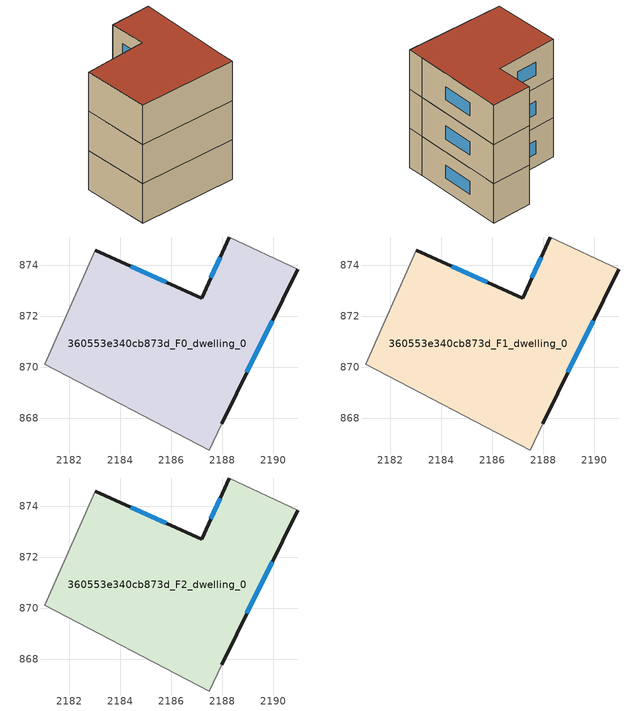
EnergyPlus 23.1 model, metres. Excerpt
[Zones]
360553e340cb873d_F0_dwelling_0
 floor ground (EU_floor_Construction): 2190.95,873.83 2187.96,867.78 2187.48,866.75 2181.03,870.11 2183.02,874.58 2187.18,872.69 2188.27,875.1 z0
 wall outside (EU_wall_Construction): 2187.96,867.78 2190.95,873.83 / 2188.27,875.1 2187.18,872.69 2183.02,874.58 z0:3
 wall adiabatic (EU_wall_Construction): 2183.02,874.58 2181.03,870.11 2187.48,866.75 2187.96,867.78 / 2190.95,873.83 2188.27,875.1 z0:3
 window (EU_Window_Construction): 2188.96,869.8 2189.96,871.81 / 2185.8,873.32 2184.41,873.95 / 2187.91,874.3 2187.55,873.49 z1:2
360553e340cb873d_F1_dwelling_0
 floor to 360553e340cb873d_F0_dwelling_0 (EU_floor_Construction): 2190.95,873.83 2187.96,867.78 2187.48,866.75 2181.03,870.11 2183.02,874.58 2187.18,872.69 2188.27,875.1 z3
 wall outside (EU_wall_Construction): 2187.96,867.78 2190.95,873.83 / 2188.27,875.1 2187.18,872.69 2183.02,874.58 z3:6
 wall adiabatic (EU_wall_Construction): 2183.02,874.58 2181.03,870.11 2187.48,866.75 2187.96,867.78 / 2190.95,873.83 2188.27,875.1 z3:6
 window (EU_Window_Construction): 2188.96,869.8 2189.96,871.81 / 2185.8,873.32 2184.41,873.95 / 2187.91,874.3 2187.55,873.49 z4:5
360553e340cb873d_F2_dwelling_0
 floor to 360553e340cb873d_F1_dwelling_0 (EU_floor_Construction): 2190.95,873.83 2187.96,867.78 2187.48,866.75 2181.03,870.11 2183.02,874.58 2187.18,872.69 2188.27,875.1 z6
 wall outside (EU_wall_Construction): 2187.96,867.78 2190.95,873.83 / 2188.27,875.1 2187.18,872.69 2183.02,874.58 z6:9
 wall adiabatic (EU_wall_Construction): 2183.02,874.58 2181.03,870.11 2187.48,866.75 2187.96,867.78 / 2190.95,873.83 2188.27,875.1 z6:9
 window (EU_Window_Construction): 2188.96,869.8 2189.96,871.81 / 2185.8,873.32 2184.41,873.95 / 2187.91,874.3 2187.55,873.49 z7:8
 roof outside (EU_roof_Construction): 2187.96,867.78 2190.95,873.83 2188.27,875.1 2187.18,872.69 2183.02,874.58 2181.03,870.11 2187.48,866.75 z9
[Building]
EU S2 Campaign: North Axis=0; Terrain=City; Solar Distribution=FullExterior
[Site:Location]
Bologna: Latitude=44.5; Longitude=11.25; Time Zone=1; Elevation=37
[SizingPeriod:WeatherFileDays]
AnnualSizingPeriod: Begin Month=1; Begin Day of Month=1; End Month=12; End Day of Month=31; Day of Week for Start Day=Monday; Use Weather File Daylight Saving Period=No; Use Weather File Rain and Snow Indicators=No
[MATERIAL]
EU_InternalMass_Material: Roughness=MediumRough; Thickness=0.1; Conductivity=1; Density=1800; Specific Heat=900; Thermal Absorptance=0.9; Solar Absorptance=0.7; Visible Absorptance=0.7
[MATERIAL:NOMASS] Roughness=MediumRough; Thermal Absorptance=0.9; Solar Absorptance=0.7; Visible Absorptance=0.7
Name | Thermal Resistance
EU_wall_NoMass | 0.937881
EU_roof_NoMass | 0.548572
EU_floor_NoMass | 0.71348
[WINDOWMATERIAL:SIMPLEGLAZINGSYSTEM]
EU_Window_SimpleGlazing: UFactor=4.25633; Solar Heat Gain Coefficient=0.85; Visible Transmittance=0.85
[CONSTRUCTION]
EU_wall_Construction: EU_wall_NoMass
EU_roof_Construction: EU_roof_NoMass
EU_floor_Construction: EU_floor_NoMass
EU_Window_Construction: EU_Window_SimpleGlazing
EU_InternalMass_Construction: EU_InternalMass_Material
[ZONE] Type=1; Multiplier=1; Ceiling Height=autocalculate; Floor Area=autocalculate; Part of Total Floor Area=Yes
Name | Volume
360553e340cb873d_F0_dwelling_0 | 135.095
360553e340cb873d_F1_dwelling_0; 360553e340cb873d_F2_dwelling_0 | 135.097
[INTERNALMASS] Construction=EU_InternalMass_Construction; Surface Area=45.0322
Name | Zone or ZoneList
360553e340cb873d_F0_dwelling_0_EU_InternalMass | 360553e340cb873d_F0_dwelling_0
360553e340cb873d_F1_dwelling_0_EU_InternalMass | 360553e340cb873d_F1_dwelling_0
360553e340cb873d_F2_dwelling_0_EU_InternalMass | 360553e340cb873d_F2_dwelling_0
[OTHEREQUIPMENT] Fuel Type=Electricity; Design Level Calculation Method=Watts/Area; Power per Zone Floor Area=1; Fraction Latent=0; Fraction Radiant=0; Fraction Lost=0; Carbon Dioxide Generation Rate=0; EndUse Subcategory=EU_Step8_InternalGains
Name | Zone or ZoneList or Space or SpaceList | Schedule
EU_Step8_InternalGain_360553e340cb873d_F0_dwelling_0_f000 | 360553e340cb873d_F0_dwelling_0 | EU_Step8_GainSchedule_360553e340cb873d_F0_dwelling_0_f000
EU_Step8_InternalGain_360553e340cb873d_F1_dwelling_0_f000 | 360553e340cb873d_F1_dwelling_0 | EU_Step8_GainSchedule_360553e340cb873d_F1_dwelling_0_f000
EU_Step8_InternalGain_360553e340cb873d_F2_dwelling_0_f000 | 360553e340cb873d_F2_dwelling_0 | EU_Step8_GainSchedule_360553e340cb873d_F2_dwelling_0_f000
[ZONEVENTILATION:DESIGNFLOWRATE] Schedule=EU_AlwaysOn; Design Flow Rate Calculation Method=AirChanges/Hour; Air Changes per Hour=0.687892; Ventilation Type=Natural; Fan Pressure Rise=0; Fan Total Efficiency=1; Constant Term Coefficient=1; Temperature Term Coefficient=0; Velocity Term Coefficient=0; Velocity Squared Term Coefficient=0; Minimum Indoor Temperature=-100; Maximum Indoor Temperature=100; Delta Temperature=-100; Minimum Outdoor Temperature=-100; Maximum Outdoor Temperature=100; Maximum Wind Speed=40
Name | Zone or ZoneList or Space or SpaceList
EU_ConstantAir_360553e340cb873d_F0_dwelling_0 | 360553e340cb873d_F0_dwelling_0
EU_ConstantAir_360553e340cb873d_F1_dwelling_0 | 360553e340cb873d_F1_dwelling_0
EU_ConstantAir_360553e340cb873d_F2_dwelling_0 | 360553e340cb873d_F2_dwelling_0
[HVACTEMPLATE:THERMOSTAT] Constant Heating Setpoint=20; Constant Cooling Setpoint=50
EU_HeatOnly_360553e340cb873d_F0_dwelling_0; EU_HeatOnly_360553e340cb873d_F1_dwelling_0; EU_HeatOnly_360553e340cb873d_F2_dwelling_0
[HVACTEMPLATE:ZONE:IDEALLOADSAIRSYSTEM] System Availability Schedule=EU_AlwaysOn; Maximum Heating Supply Air Temperature=50; Minimum Cooling Supply Air Temperature=13; Maximum Heating Supply Air Humidity Ratio=0.0156; Minimum Cooling Supply Air Humidity Ratio=0.0077; Heating Limit=NoLimit; Cooling Limit=NoLimit; Heating Availability Schedule=EU_AlwaysOn; Cooling Availability Schedule=EU_CoolingOff; Dehumidification Control Type=ConstantSensibleHeatRatio; Cooling Sensible Heat Ratio=0.7; Dehumidification Setpoint=60; Humidification Control Type=None; Humidification Setpoint=30; Outdoor Air Method=None; Outdoor Air Flow Rate per Person=0.00944; Outdoor Air Flow Rate per Zone Floor Area=0; Outdoor Air Flow Rate per Zone=0; Demand Controlled Ventilation Type=None; Outdoor Air Economizer Type=NoEconomizer; Heat Recovery Type=None; Sensible Heat Recovery Effectiveness=0.7; Latent Heat Recovery Effectiveness=0.65
Name | Template Thermostat
360553e340cb873d_F0_dwelling_0 | EU_HeatOnly_360553e340cb873d_F0_dwelling_0
360553e340cb873d_F1_dwelling_0 | EU_HeatOnly_360553e340cb873d_F1_dwelling_0
360553e340cb873d_F2_dwelling_0 | EU_HeatOnly_360553e340cb873d_F2_dwelling_0
[SIZING:ZONE] Zone Cooling Design Supply Air Temperature Input Method=SupplyAirTemperature; Zone Cooling Design Supply Air Temperature=13; Zone Heating Design Supply Air Temperature Input Method=SupplyAirTemperature; Zone Heating Design Supply Air Temperature=50; Zone Cooling Design Supply Air Humidity Ratio=0.008; Zone Heating Design Supply Air Humidity Ratio=0.008; Cooling Design Air Flow Method=DesignDay; Cooling Design Air Flow Rate=0; Cooling Minimum Air Flow per Zone Floor Area=0.000762; Cooling Minimum Air Flow=0; Cooling Minimum Air Flow Fraction=0.2; Heating Design Air Flow Method=DesignDay; Heating Design Air Flow Rate=0; Heating Maximum Air Flow per Zone Floor Area=0.002032; Heating Maximum Air Flow=0.141576; Heating Maximum Air Flow Fraction=0.3; Account for Dedicated Outdoor Air System=No; Dedicated Outdoor Air System Control Strategy=NeutralSupplyAir; Dedicated Outdoor Air Low Setpoint Temperature for Design=autosize; Dedicated Outdoor Air High Setpoint Temperature for Design=autosize; Zone Load Sizing Method=Sensible Load Only No Latent Load; Zone Latent Cooling Design Supply Air Humidity Ratio Input Method=HumidityRatioDifference; Zone Cooling Design Supply Air Humidity Ratio Difference=0.005; Zone Latent Heating Design Supply Air Humidity Ratio Input Method=HumidityRatioDifference; Zone Humidification Design Supply Air Humidity Ratio Difference=0.005
360553e340cb873d_F0_dwelling_0; 360553e340cb873d_F1_dwelling_0; 360553e340cb873d_F2_dwelling_0
[SCHEDULE:CONSTANT]
Name | Hourly Value
EU_AlwaysOn | 1
EU_CoolingOff | 0
[SCHEDULE:FILE] Column Number=1; Rows to Skip at Top=0; Number of Hours of Data=8760; Column Separator=Comma; Interpolate to Timestep=No; Minutes per Item=60; Adjust Schedule for Daylight Savings=Yes
Name | File
EU_Step8_GainSchedule_360553e340cb873d_F0_dwelling_0_f000 | ../../schedules/360553e340cb873d/360553e340cb873d_F0_dwelling_0_f000_gain.csv
EU_Step8_GainSchedule_360553e340cb873d_F1_dwelling_0_f000 | ../../schedules/360553e340cb873d/360553e340cb873d_F1_dwelling_0_f000_gain.csv
EU_Step8_GainSchedule_360553e340cb873d_F2_dwelling_0_f000 | ../../schedules/360553e340cb873d/360553e340cb873d_F2_dwelling_0_f000_gain.csv
